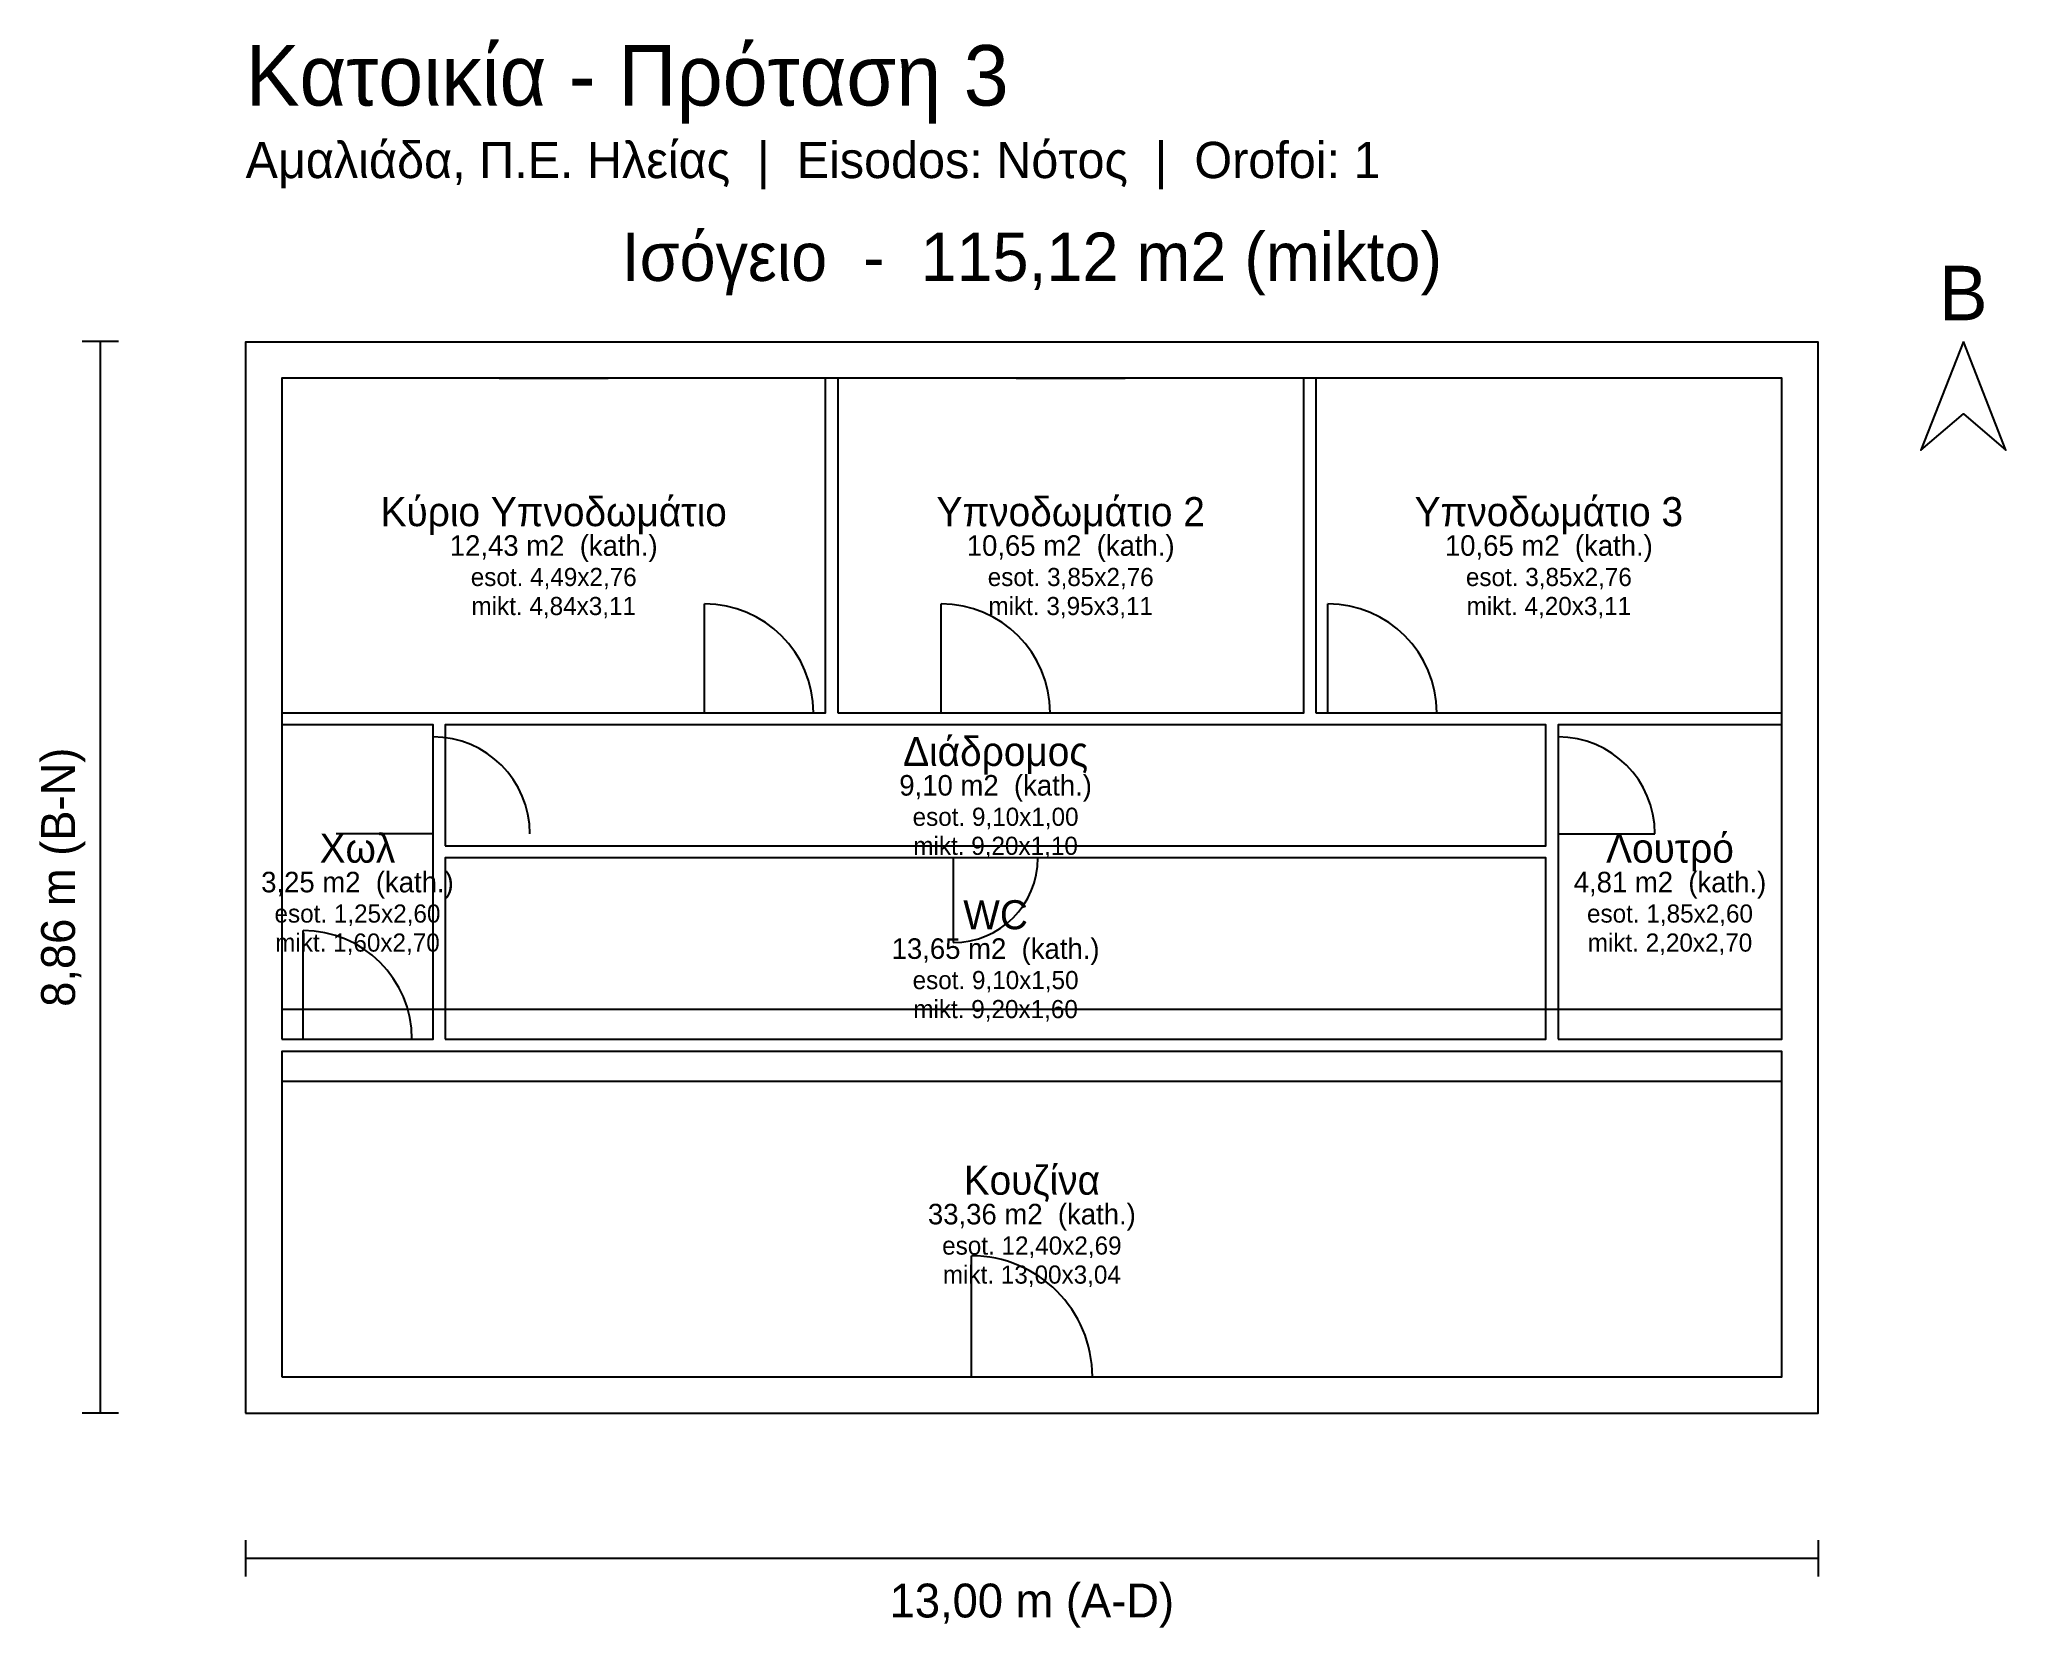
# Model space of a CAD drawing. Header units: metres. Extents: x -1.7 to 14.6, y -1.8 to 11.4.
import ezdxf
from ezdxf.enums import TextEntityAlignment as Align

# ---------------------------------------------------------------- set-up
doc = ezdxf.new("R2010")
doc.units = ezdxf.units.M
for name, color, linetype in [('DIMS', 4, 'CONTINUOUS'), ('NORTH', 2, 'CONTINUOUS'), ('OPENINGS', 1, 'CONTINUOUS'), ('OUTLINE', 7, 'CONTINUOUS'), ('ROOMS', 3, 'CONTINUOUS'), ('TEXT', 7, 'CONTINUOUS'), ('TITLE', 5, 'CONTINUOUS'), ('WALLS', 8, 'CONTINUOUS')]:
    doc.layers.add(name, color=color, linetype=linetype)

msp = doc.modelspace()

# ---------------------------------------------------------------- linework, layer by layer
at = {"layer": 'DIMS'}
for p, q in [((-1.05, 8.86), (-1.35, 8.86)), ((-1.2, 0), (-1.2, 8.86)), ((-1.05, 0), (-1.35, 0)), ((0, -1.05), (0, -1.35)), ((13, -1.05), (13, -1.35)), ((0, -1.2), (13, -1.2))]:
    msp.add_line(p, q, dxfattribs=at)
at = {"layer": 'NORTH'}
msp.add_lwpolyline([(14.2, 8.86), (13.85, 7.96), (14.2, 8.26), (14.55, 7.96)], close=True, dxfattribs=at)
at = {"layer": 'OPENINGS'}
for p, q in [((2.0974, 8.555), (2.9974, 8.555)), ((6.3711, 8.555), (7.2711, 8.555)), ((12.7, 6.7225), (12.7, 7.6225)), ((3.7947, 5.79), (3.7947, 6.69)), ((5.75, 5.79), (5.75, 6.69)), ((8.9474, 5.79), (8.9474, 6.69)), ((1.55, 4.79), (0.75, 4.79)), ((10.85, 4.79), (11.65, 4.79)), ((12.7, 3.94), (12.7, 4.84)), ((5.85, 4.59), (5.85, 3.89)), ((0.475, 3.09), (0.475, 3.99)), ((6, 0.3), (6, 1.3)), ((5.3087, 0.3), (7.6913, 0.3))]:
    msp.add_line(p, q, dxfattribs=at)
for centre, radius, start, end in [((3.7947, 5.79), 0.9, 0, 90), ((5.75, 5.79), 0.9, 0, 90), ((8.9474, 5.79), 0.9, 0, 90), ((1.55, 4.79), 0.8, 0, 90), ((10.85, 4.79), 0.8, 0, 90), ((5.85, 4.59), 0.7, 270, 360), ((0.475, 3.09), 0.9, 0, 90), ((6, 0.3), 1, 0, 90)]:
    msp.add_arc(centre, radius, start, end, dxfattribs=at)
at = {"layer": 'OUTLINE'}
msp.add_lwpolyline([(0, 0), (13, 0), (13, 8.855), (0, 8.855)], close=True, dxfattribs=at)
at = {"layer": 'ROOMS'}
for points in [[(0.3, 5.79), (4.7947, 5.79), (4.7947, 8.555), (0.3, 8.555)], [(4.8947, 5.79), (8.7474, 5.79), (8.7474, 8.555), (4.8947, 8.555)], [(8.8474, 5.79), (12.7, 5.79), (12.7, 8.555), (8.8474, 8.555)], [(0.3, 3.09), (1.55, 3.09), (1.55, 5.69), (0.3, 5.69)], [(1.65, 4.69), (10.75, 4.69), (10.75, 5.69), (1.65, 5.69)], [(10.85, 3.09), (12.7, 3.09), (12.7, 5.69), (10.85, 5.69)], [(1.65, 3.09), (10.75, 3.09), (10.75, 4.59), (1.65, 4.59)], [(0.3, 0.3), (12.7, 0.3), (12.7, 2.99), (0.3, 2.99)]]:
    msp.add_lwpolyline(points, close=True, dxfattribs=at)
at = {"layer": 'WALLS'}
for points in [[(0.3, 3.34), (12.7, 3.34), (12.7, 8.555), (0.3, 8.555)], [(0.3, 0.3), (12.7, 0.3), (12.7, 2.74), (0.3, 2.74)]]:
    msp.add_lwpolyline(points, close=True, dxfattribs=at)

# ---------------------------------------------------------------- texts
at = {"layer": 'DIMS'}
msp.add_text('8,86 m (B-N)', height=0.28, rotation=90, dxfattribs=at).set_placement((-1.55, 4.43), align=Align.MIDDLE_CENTER)
msp.add_text('13,00 m (A-D)', height=0.28, dxfattribs=at).set_placement((6.5, -1.55), align=Align.MIDDLE_CENTER)
at = {"layer": 'NORTH'}
msp.add_text('B', height=0.45, dxfattribs=at).set_placement((14.2, 9.26), align=Align.MIDDLE_CENTER)
at = {"layer": 'TEXT'}
for s, height, p in [('Κύριο Υπνοδωμάτιο', 0.24, (2.5474, 7.4525)), ('Υπνοδωμάτιο 2', 0.24, (6.8211, 7.4525)), ('Υπνοδωμάτιο 3', 0.24, (10.7737, 7.4525)), ('12,43 m2  (kath.)', 0.17, (2.5474, 7.1725)), ('10,65 m2  (kath.)', 0.17, (6.8211, 7.1725)), ('10,65 m2  (kath.)', 0.17, (10.7737, 7.1725)), ('esot. 4,49x2,76', 0.15, (2.5474, 6.9125)), ('esot. 3,85x2,76', 0.15, (6.8211, 6.9125)), ('esot. 3,85x2,76', 0.15, (10.7737, 6.9125)), ('mikt. 4,84x3,11', 0.15, (2.5474, 6.6725)), ('mikt. 3,95x3,11', 0.15, (6.8211, 6.6725)), ('mikt. 4,20x3,11', 0.15, (10.7737, 6.6725)), ('Διάδρομος', 0.24, (6.2, 5.47)), ('9,10 m2  (kath.)', 0.17, (6.2, 5.19)), ('esot. 9,10x1,00', 0.15, (6.2, 4.93)), ('Χωλ', 0.24, (0.925, 4.67)), ('mikt. 9,20x1,10', 0.15, (6.2, 4.69)), ('Λουτρό', 0.24, (11.775, 4.67)), ('3,25 m2  (kath.)', 0.17, (0.925, 4.39)), ('4,81 m2  (kath.)', 0.17, (11.775, 4.39)), ('WC', 0.24, (6.2, 4.12)), ('esot. 1,25x2,60', 0.15, (0.925, 4.13)), ('esot. 1,85x2,60', 0.15, (11.775, 4.13)), ('mikt. 1,60x2,70', 0.15, (0.925, 3.89)), ('13,65 m2  (kath.)', 0.17, (6.2, 3.84)), ('mikt. 2,20x2,70', 0.15, (11.775, 3.89)), ('esot. 9,10x1,50', 0.15, (6.2, 3.58)), ('mikt. 9,20x1,60', 0.15, (6.2, 3.34)), ('Κουζίνα', 0.24, (6.5, 1.925)), ('33,36 m2  (kath.)', 0.17, (6.5, 1.645)), ('esot. 12,40x2,69', 0.15, (6.5, 1.385)), ('mikt. 13,00x3,04', 0.15, (6.5, 1.145))]:
    msp.add_text(s, height=height, dxfattribs=at).set_placement(p, align=Align.MIDDLE_CENTER)
at = {"layer": 'TITLE'}
for s, height, p in [('Κατοικία - Πρόταση 3', 0.5, (0, 11.06)), ('Αμαλιάδα, Π.Ε. Ηλείας  |  Eisodos: Νότος  |  Orofoi: 1', 0.3, (0, 10.36))]:
    msp.add_text(s, height=height, dxfattribs=at).set_placement(p, align=Align.MIDDLE_LEFT)
msp.add_text('Ισόγειο  -  115,12 m2 (mikto)', height=0.4, dxfattribs=at).set_placement((6.5, 9.56), align=Align.MIDDLE_CENTER)

doc.saveas('drawing.dxf')
